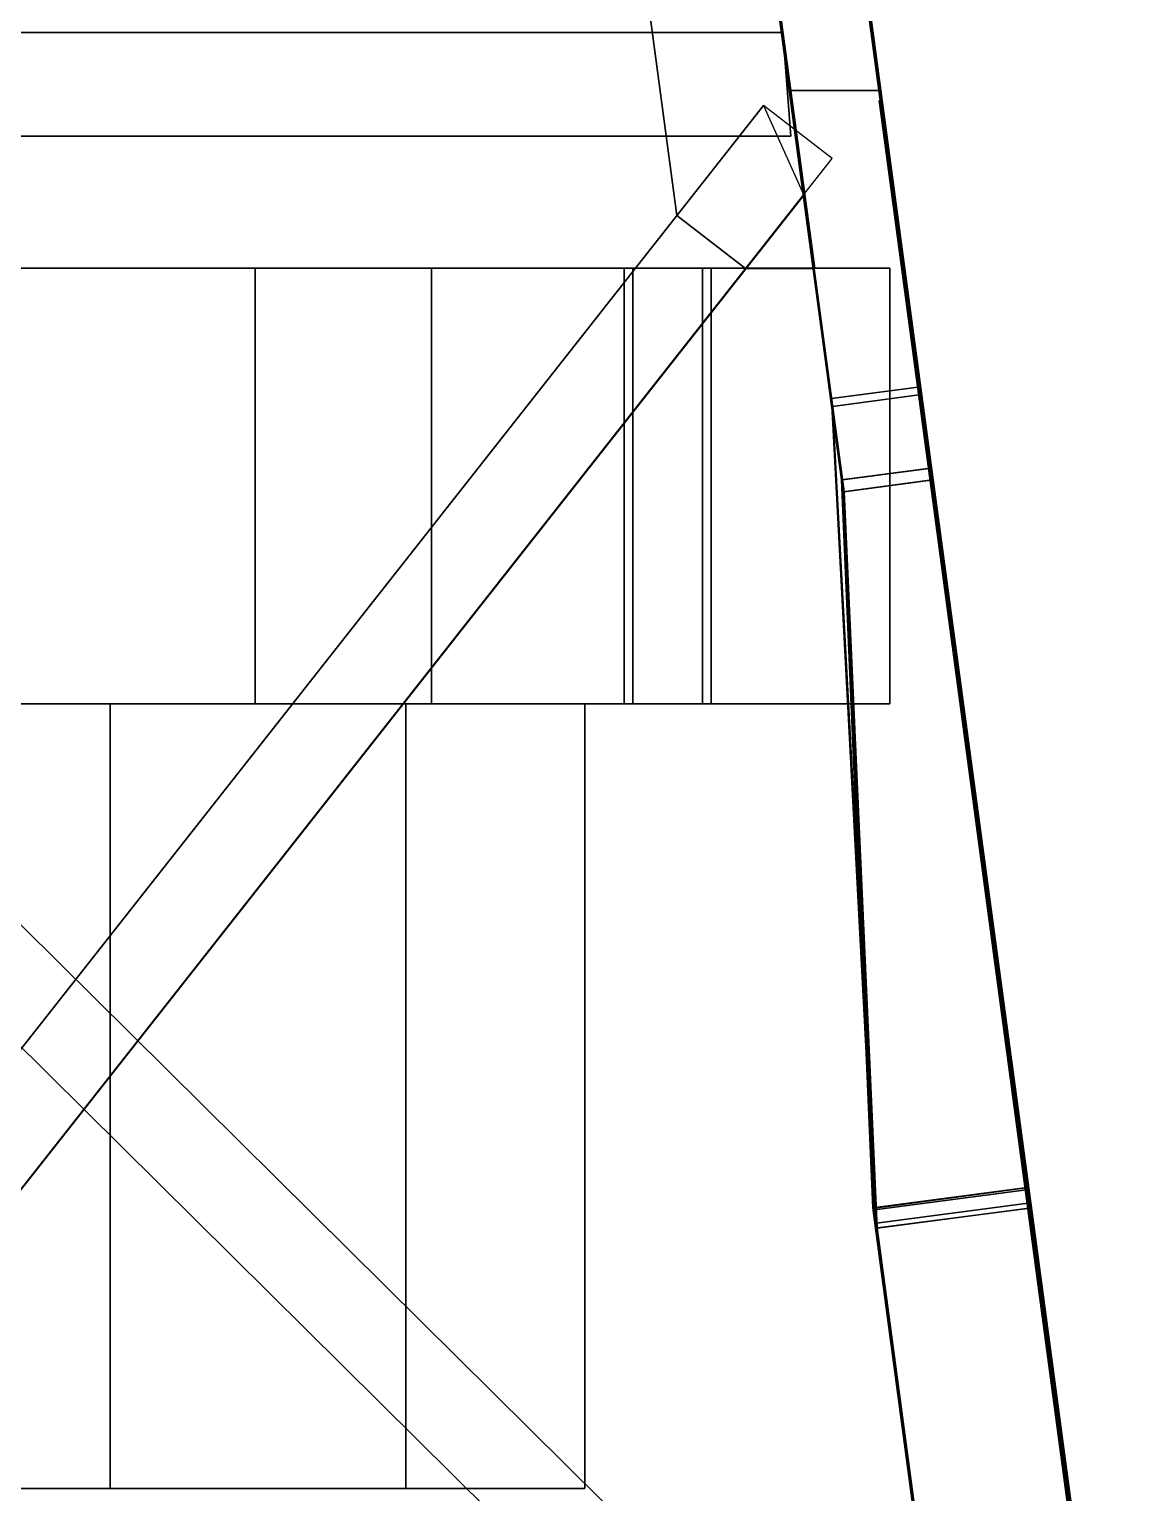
# Model space of a CAD drawing. Extents: x -24 to 24, y 14 to 139.
# Drawn here: x 3.824 to 6.346, y 59.943 to 63.248 of the extents above; entities that cross this region are included whole.
import ezdxf

# ---------------------------------------------------------------- set-up
doc = ezdxf.new("R2010")
doc.units = 0

msp = doc.modelspace()

# ---------------------------------------------------------------- linework, layer by layer
at = {"layer": 'sssss', "color": 253}
for points in [[(5.7939, 62.7333, -1.8832), (5.6708, 63.6503, -1.7997), (5.6708, 63.6503, -2.0399), (5.7038, 63.4047, -2.0961), (5.7753, 62.8713, -2.1432), (5.7939, 62.7333, -2.004)], [(5.7038, 63.4047, 2.0961), (5.6708, 63.6503, 2.0399), (5.6708, 63.6503, 1.7997), (5.7939, 62.7333, 1.8832), (5.7939, 62.7333, 2.004), (5.7753, 62.8713, 2.1432)], [(5.7935, 62.7332, 1.6847), (5.6725, 63.635, 1.6052), (5.6725, 63.635, 1.4918), (5.6901, 63.5037, 1.3461), (5.7753, 62.8691, 1.3978), (5.7935, 62.7332, 1.5397)], [(5.7753, 62.8691, -1.3966), (5.6901, 63.5037, -1.3448), (5.6725, 63.635, -1.4905), (5.6725, 63.635, -1.6055), (5.7935, 62.7332, -1.685), (5.7935, 62.7332, -1.5385)], [(5.5983, 62.7077, -5.7973), (5.4838, 63.5562, -5.6835), (5.3464, 63.5562, -5.6835), (5.2073, 63.4182, -5.702), (5.2865, 62.8278, -5.7812), (5.4417, 62.7077, -5.7973)], [(5.2865, 62.8278, 5.7812), (5.2073, 63.4183, 5.702), (5.3464, 63.5562, 5.6835), (5.4838, 63.5562, 5.6835), (5.5983, 62.7077, 5.7973), (5.4417, 62.7077, 5.7973)], [(5.7973, 62.7077, 5.5983), (5.6835, 63.5562, 5.4838), (5.6835, 63.5562, 5.3464), (5.702, 63.4182, 5.2073), (5.7812, 62.8278, 5.2865), (5.7973, 62.7077, 5.4417)], [(5.7812, 62.8278, -5.2865), (5.702, 63.4182, -5.2073), (5.6835, 63.5562, -5.3465), (5.6835, 63.5562, -5.4838), (5.7973, 62.7077, -5.5983), (5.7973, 62.7077, -5.4417)], [(2.988, 61.7243, 5.577), (1.8187, 61.7243, 4.4078), (1.8806, 61.7243, 4.346), (1.296, 61.7243, 3.7614), (3.5893, 61.7243, 1.4735), (5.0785, 61.7243, 2.9628), (5.0785, 61.7243, 3.2133), (4.6744, 61.7243, 3.6165), (4.0063, 61.7243, 2.9484), (2.9471, 61.7243, 4.005), (3.7545, 61.7243, 4.8123)], [(2.9471, 59.9527, 4.005), (4.0063, 59.9527, 2.9484), (4.6744, 59.9527, 3.6165), (5.0785, 59.9527, 3.2133), (5.0785, 59.9527, 2.9628), (3.5893, 59.9527, 1.4735), (1.296, 59.9527, 3.7614), (1.8806, 59.9527, 4.346), (1.8187, 59.9527, 4.4078), (2.988, 59.9527, 5.577), (3.7545, 59.9527, 4.8123)]]:
    msp.add_polyline3d(points, close=True, dxfattribs=at)
for points in [[(3.2571, 62.7087, -1.3641), (4.732, 62.7087, -2.8391), (5.3445, 62.7087, -2.2276), (5.3445, 62.7087, -0.4232), (5.7677, 62.7087, 0), (5.3445, 62.7087, 0.4232), (5.3445, 62.7087, 0.7637), (5.3642, 62.7087, 0.7637), (5.3642, 62.7087, 0.8009), (5.187, 62.7087, 0.8009), (5.187, 62.7087, 0.8576), (5.1673, 62.7087, 0.8576), (5.1673, 62.7087, 1.771), (5.187, 62.7087, 1.771), (5.187, 62.7087, 1.8081), (5.3642, 62.7087, 1.8081), (5.3642, 62.7087, 1.8453), (5.3445, 62.7087, 1.8453), (5.3445, 62.7087, 4.3337), (4.3337, 62.7087, 5.3445), (-2.2275, 62.7087, 5.3445)], [(-2.2275, 61.7244, 5.3445), (4.3337, 61.7244, 5.3445), (5.3445, 61.7244, 4.3337), (5.3445, 61.7244, 1.8453), (5.3642, 61.7244, 1.8453), (5.3642, 61.7244, 1.8081), (5.187, 61.7244, 1.8081), (5.187, 61.7244, 1.771), (5.1673, 61.7244, 1.771), (5.1673, 61.7244, 0.8576), (5.187, 61.7244, 0.8576), (5.187, 61.7244, 0.8009), (5.3642, 61.7244, 0.8009), (5.3642, 61.7244, 0.7637), (5.3445, 61.7244, 0.7637), (5.3445, 61.7244, 0.4232), (5.7677, 61.7244, 0), (5.3445, 61.7244, -0.4232), (5.3445, 61.7244, -2.2276), (4.732, 61.7244, -2.8391), (3.2571, 61.7244, -1.3641)]]:
    msp.add_polyline3d(points, dxfattribs=at)
for points in [[(5.5403, 63.1102, 5.7472), (5.5403, 63.1102, 5.5425), (4.975, 67.3228, 4.9773), (4.975, 67.3228, 5.182)], [(5.5403, 63.1102, 5.5425), (5.745, 63.1102, 5.5426), (5.1798, 67.3228, 4.9773), (4.975, 67.3228, 4.9773)], [(5.745, 63.1102, 5.7472), (5.5403, 63.1102, 5.7472), (4.975, 67.3228, 5.182), (5.1798, 67.3228, 5.182)], [(4.9769, 67.3228, 1.2743), (5.5422, 63.1102, 1.6457), (5.7469, 63.1102, 1.6457), (5.1816, 67.3228, 1.2743)], [(5.1817, 67.3228, 1.479), (5.7469, 63.1102, 1.8505), (5.5422, 63.1102, 1.8505), (4.9769, 67.3228, 1.479)], [(4.9769, 67.3228, 1.479), (5.5422, 63.1102, 1.8505), (5.5422, 63.1102, 1.6457), (4.9769, 67.3228, 1.2743)], [(5.7469, 63.1102, -1.6457), (5.5422, 63.1102, -1.6457), (4.9769, 67.3228, -1.2743), (5.1816, 67.3228, -1.2743)], [(5.5422, 63.1102, -1.8505), (5.7469, 63.1102, -1.8505), (5.1817, 67.3228, -1.479), (4.9769, 67.3228, -1.479)], [(5.5422, 63.1102, -1.6457), (5.5422, 63.1102, -1.8505), (4.9769, 67.3228, -1.479), (4.9769, 67.3228, -1.2743)], [(5.7472, 63.1102, -5.5403), (5.5425, 63.1102, -5.5403), (4.9773, 67.3228, -4.975), (5.182, 67.3228, -4.975)], [(5.5425, 63.1102, -5.5403), (5.5426, 63.1102, -5.745), (4.9773, 67.3228, -5.1798), (4.9773, 67.3228, -4.975)], [(5.5426, 63.1102, -5.745), (5.7472, 63.1102, -5.745), (5.182, 67.3228, -5.1798), (4.9773, 67.3228, -5.1798)], [(5.745, 63.1102, 5.5426), (5.745, 63.1102, 5.7472), (5.1798, 67.3228, 5.182), (5.1798, 67.3228, 4.9773)], [(5.1816, 67.3228, 1.2743), (5.7469, 63.1102, 1.6457), (5.7469, 63.1102, 1.8505), (5.1817, 67.3228, 1.479)], [(5.7469, 63.1102, -1.8505), (5.7469, 63.1102, -1.6457), (5.1816, 67.3228, -1.2743), (5.1817, 67.3228, -1.479)], [(5.7472, 63.1102, -5.745), (5.7472, 63.1102, -5.5403), (5.182, 67.3228, -4.975), (5.182, 67.3228, -5.1798)], [(1.8454, 63.0067, -5.7569), (5.5442, 63.0067, -5.7569), (5.5259, 63.2408, -5.7255), (1.8454, 63.2408, -5.7255)], [(5.5442, 63.0067, 5.7569), (1.8454, 63.0067, 5.7569), (1.8454, 63.2408, 5.7255), (5.5259, 63.2408, 5.7255)], [(5.7569, 63.0067, -5.5442), (5.7569, 63.0067, -1.8454), (5.7255, 63.2408, -1.8454), (5.7255, 63.2408, -5.5259)], [(5.7569, 63.0067, 1.8454), (5.7569, 63.0067, 5.5442), (5.7255, 63.2408, 5.5259), (5.7255, 63.2408, 1.8454)], [(5.7569, 63.0064, -1.6485), (5.7569, 63.0064, 1.6485), (5.7255, 63.2406, 1.6485), (5.7255, 63.2406, -1.6485)], [(5.6583, 62.2303, 5.8655), (5.6619, 62.2035, 5.6642), (5.5403, 63.1102, 5.5425), (5.5403, 63.1102, 5.7472)], [(5.6619, 62.2035, 5.6642), (5.8632, 62.2303, 5.6607), (5.745, 63.1102, 5.5426), (5.5403, 63.1102, 5.5425)], [(5.8596, 62.2567, 5.8619), (5.6583, 62.2303, 5.8655), (5.5403, 63.1102, 5.7472), (5.745, 63.1102, 5.7472)], [(5.5422, 63.1102, 1.6457), (5.6379, 62.3965, 1.7098), (5.8392, 62.4232, 1.7063), (5.7469, 63.1102, 1.6457)], [(5.5422, 63.1102, 1.8505), (5.6356, 62.4142, 1.9131), (5.6379, 62.3965, 1.7098), (5.5422, 63.1102, 1.6457)], [(5.7469, 63.1102, 1.8505), (5.8368, 62.4406, 1.9095), (5.6356, 62.4142, 1.9131), (5.5422, 63.1102, 1.8505)], [(5.8392, 62.4232, -1.7063), (5.6379, 62.3964, -1.7098), (5.5422, 63.1102, -1.6457), (5.7469, 63.1102, -1.6457)], [(5.6356, 62.4141, -1.9131), (5.8368, 62.4405, -1.9095), (5.7469, 63.1102, -1.8505), (5.5422, 63.1102, -1.8505)], [(5.6379, 62.3964, -1.7098), (5.6356, 62.4141, -1.9131), (5.5422, 63.1102, -1.8505), (5.5422, 63.1102, -1.6457)], [(5.8655, 62.2303, -5.6583), (5.6642, 62.2035, -5.6619), (5.5425, 63.1102, -5.5403), (5.7472, 63.1102, -5.5403)], [(5.6642, 62.2035, -5.6619), (5.6607, 62.2303, -5.8632), (5.5426, 63.1102, -5.745), (5.5425, 63.1102, -5.5403)], [(5.6607, 62.2303, -5.8632), (5.8619, 62.2567, -5.8596), (5.7472, 63.1102, -5.745), (5.5426, 63.1102, -5.745)], [(5.8632, 62.2303, 5.6607), (5.8596, 62.2567, 5.8619), (5.745, 63.1102, 5.7472), (5.745, 63.1102, 5.5426)], [(5.7469, 63.1102, 1.6457), (5.8392, 62.4232, 1.7063), (5.8368, 62.4406, 1.9095), (5.7469, 63.1102, 1.8505)], [(5.8368, 62.4405, -1.9095), (5.8392, 62.4232, -1.7063), (5.7469, 63.1102, -1.6457), (5.7469, 63.1102, -1.8505)], [(5.8619, 62.2567, -5.8596), (5.8655, 62.2303, -5.6583), (5.7472, 63.1102, -5.5403), (5.7472, 63.1102, -5.745)], [(1.9247, 63.0873, -5.7438), (1.8677, 62.8678, -5.7732), (5.9467, 58.8277, -6.3153), (5.9362, 59.114, -6.2769)], [(1.9247, 63.0873, 5.7438), (5.9362, 59.1141, 6.2769), (5.9467, 58.8278, 6.3153), (1.8677, 62.8679, 5.7732)], [(5.5732, 62.8737, 5.7724), (2.404, 58.8494, 6.3124), (2.3553, 59.1041, 6.2782), (5.4823, 63.0762, 5.7453)], [(5.4823, 63.0761, -5.7453), (2.3584, 59.1078, -6.2768), (2.4035, 58.8491, -6.3127), (5.6375, 62.9561, -5.7614)], [(5.7438, 63.0873, -1.9247), (6.2769, 59.1141, -5.9362), (6.3153, 58.8278, -5.9467), (5.7732, 62.8679, -1.8677)], [(5.7438, 63.0873, 1.9247), (5.7732, 62.8679, 1.8677), (6.3153, 58.8278, 5.9467), (6.2769, 59.1141, 5.9362)], [(5.7453, 63.0762, 5.4823), (6.2768, 59.1078, 2.3584), (6.3127, 58.8491, 2.4035), (5.7614, 62.9561, 5.6375)], [(5.7724, 62.8736, -5.5732), (6.3124, 58.8494, -2.404), (6.2782, 59.1041, -2.3553), (5.7453, 63.0762, -5.4823)], [(5.754, 63.0113, -1.5213), (5.7711, 62.8835, -1.67), (6.3124, 58.8495, 1.8584), (6.2952, 58.9773, 2.0071)], [(5.7561, 63.0115, 1.5214), (6.2987, 58.9679, -2.0153), (6.3158, 58.8401, -1.8666), (5.7732, 62.8837, 1.6701)], [(-2.2275, 62.7087, 5.3445), (4.3337, 62.7087, 5.3445), (4.3337, 61.7244, 5.3445), (-2.2275, 61.7244, 5.3445)], [(4.732, 62.7087, -2.8391), (3.2571, 62.7087, -1.3641), (3.2571, 61.7244, -1.3641), (4.732, 61.7244, -2.8391)], [(4.3337, 62.7087, 5.3445), (5.3445, 62.7087, 4.3337), (5.3445, 61.7244, 4.3337), (4.3337, 61.7244, 5.3445)], [(5.3445, 62.7087, -2.2276), (4.732, 62.7087, -2.8391), (4.732, 61.7244, -2.8391), (5.3445, 61.7244, -2.2276)], [(5.187, 62.7087, 1.771), (5.1673, 62.7087, 1.771), (5.1673, 61.7244, 1.771), (5.187, 61.7244, 1.771)], [(5.1673, 62.7087, 1.771), (5.1673, 62.7087, 0.8576), (5.1673, 61.7244, 0.8576), (5.1673, 61.7244, 1.771)], [(5.1673, 62.7087, 0.8576), (5.187, 62.7087, 0.8576), (5.187, 61.7244, 0.8576), (5.1673, 61.7244, 0.8576)], [(5.3642, 62.7087, 1.8081), (5.187, 62.7087, 1.8081), (5.187, 61.7244, 1.8081), (5.3642, 61.7244, 1.8081)], [(5.187, 62.7087, 0.8576), (5.187, 62.7087, 0.8009), (5.187, 61.7244, 0.8009), (5.187, 61.7244, 0.8576)], [(5.187, 62.7087, 1.8081), (5.187, 62.7087, 1.771), (5.187, 61.7244, 1.771), (5.187, 61.7244, 1.8081)], [(5.187, 62.7087, 0.8009), (5.3642, 62.7087, 0.8009), (5.3642, 61.7244, 0.8009), (5.187, 61.7244, 0.8009)], [(5.3445, 62.7087, 1.8453), (5.3642, 62.7087, 1.8453), (5.3642, 61.7244, 1.8453), (5.3445, 61.7244, 1.8453)], [(5.3642, 62.7087, 0.7637), (5.3445, 62.7087, 0.7637), (5.3445, 61.7244, 0.7637), (5.3642, 61.7244, 0.7637)], [(5.3445, 62.7087, 0.4232), (5.7677, 62.7087, 0), (5.7677, 61.7244, 0), (5.3445, 61.7244, 0.4232)], [(5.7677, 62.7087, 0), (5.3445, 62.7087, -0.4232), (5.3445, 61.7244, -0.4232), (5.7677, 61.7244, 0)], [(5.3445, 62.7087, -0.4232), (5.3445, 62.7087, -2.2276), (5.3445, 61.7244, -2.2276), (5.3445, 61.7244, -0.4232)], [(5.3445, 62.7087, 0.7637), (5.3445, 62.7087, 0.4232), (5.3445, 61.7244, 0.4232), (5.3445, 61.7244, 0.7637)], [(5.3445, 62.7087, 4.3337), (5.3445, 62.7087, 1.8453), (5.3445, 61.7244, 1.8453), (5.3445, 61.7244, 4.3337)], [(5.3642, 62.7087, 0.8009), (5.3642, 62.7087, 0.7637), (5.3642, 61.7244, 0.7637), (5.3642, 61.7244, 0.8009)], [(5.3642, 62.7087, 1.8453), (5.3642, 62.7087, 1.8081), (5.3642, 61.7244, 1.8081), (5.3642, 61.7244, 1.8453)], [(5.8368, 62.4406, 1.9095), (6.0813, 60.6276, 2.2169), (5.7332, 60.5815, 2.2231), (5.6356, 62.4142, 1.9131)], [(5.7332, 60.5815, -2.2231), (6.0813, 60.6275, -2.2169), (5.8368, 62.4405, -1.9095), (5.6356, 62.4141, -1.9131)], [(5.8392, 62.4232, 1.7063), (6.0853, 60.5976, 1.8673), (6.0813, 60.6276, 2.2169), (5.8368, 62.4406, 1.9095)], [(6.0813, 60.6275, -2.2169), (6.0853, 60.5976, -1.8673), (5.8392, 62.4232, -1.7063), (5.8368, 62.4405, -1.9095)], [(5.6356, 62.4142, 1.9131), (5.7332, 60.5815, 2.2231), (5.7372, 60.5516, 1.8735), (5.6379, 62.3965, 1.7098)], [(5.7372, 60.5516, -1.8735), (5.7332, 60.5815, -2.2231), (5.6356, 62.4141, -1.9131), (5.6379, 62.3964, -1.7098)], [(5.6379, 62.3965, 1.7098), (5.7372, 60.5516, 1.8735), (6.0853, 60.5976, 1.8673), (5.8392, 62.4232, 1.7063)], [(6.0853, 60.5976, -1.8673), (5.7372, 60.5516, -1.8735), (5.6379, 62.3964, -1.7098), (5.8392, 62.4232, -1.7063)], [(6.0776, 60.6319, 6.0811), (5.7294, 60.5862, 6.0873), (5.6583, 62.2303, 5.8655), (5.8596, 62.2567, 5.8619)], [(5.7329, 60.5858, -6.0838), (6.0811, 60.6319, -6.0776), (5.8619, 62.2567, -5.8596), (5.6607, 62.2303, -5.8632)], [(6.0838, 60.5858, 5.7329), (6.0776, 60.6319, 6.0811), (5.8596, 62.2567, 5.8619), (5.8632, 62.2303, 5.6607)], [(6.0811, 60.6319, -6.0776), (6.0873, 60.5862, -5.7294), (5.8655, 62.2303, -5.6583), (5.8619, 62.2567, -5.8596)], [(5.7294, 60.5862, 6.0873), (5.7355, 60.5402, 5.7391), (5.6619, 62.2035, 5.6642), (5.6583, 62.2303, 5.8655)], [(5.7391, 60.5401, -5.7355), (5.7329, 60.5858, -6.0838), (5.6607, 62.2303, -5.8632), (5.6642, 62.2035, -5.6619)], [(5.7355, 60.5402, 5.7391), (6.0838, 60.5858, 5.7329), (5.8632, 62.2303, 5.6607), (5.6619, 62.2035, 5.6642)], [(6.0873, 60.5862, -5.7294), (5.7391, 60.5401, -5.7355), (5.6642, 62.2035, -5.6619), (5.8655, 62.2303, -5.6583)], [(2.9471, 61.7243, 4.005), (4.0063, 61.7243, 2.9484), (4.0063, 59.9527, 2.9484), (2.9471, 59.9527, 4.005)], [(5.0785, 61.7243, 2.9628), (3.5893, 61.7243, 1.4735), (3.5893, 59.9527, 1.4735), (5.0785, 59.9527, 2.9628)], [(4.0063, 61.7243, 2.9484), (4.6744, 61.7243, 3.6165), (4.6744, 59.9527, 3.6165), (4.0063, 59.9527, 2.9484)], [(4.6744, 61.7243, 3.6165), (5.0785, 61.7243, 3.2133), (5.0785, 59.9527, 3.2133), (4.6744, 59.9527, 3.6165)], [(5.0785, 61.7243, 3.2133), (5.0785, 61.7243, 2.9628), (5.0785, 59.9527, 2.9628), (5.0785, 59.9527, 3.2133)], [(6.342, 58.6614, 6.3457), (5.9877, 58.6614, 6.3457), (5.7294, 60.5862, 6.0873), (6.0776, 60.6319, 6.0811)], [(5.9913, 58.6614, -6.342), (6.3457, 58.6614, -6.342), (6.0811, 60.6319, -6.0776), (5.7329, 60.5858, -6.0838)], [(6.0813, 60.6276, 2.2169), (6.3453, 58.6614, 2.3923), (5.991, 58.6614, 2.3923), (5.7332, 60.5815, 2.2231)], [(5.991, 58.6614, -2.3923), (6.3453, 58.6614, -2.3923), (6.0813, 60.6275, -2.2169), (5.7332, 60.5815, -2.2231)], [(6.342, 58.6614, 5.9913), (6.342, 58.6614, 6.3457), (6.0776, 60.6319, 6.0811), (6.0838, 60.5858, 5.7329)], [(6.3457, 58.6614, -6.342), (6.3457, 58.6614, -5.9877), (6.0873, 60.5862, -5.7294), (6.0811, 60.6319, -6.0776)], [(6.0853, 60.5976, 1.8673), (6.3453, 58.6614, 2.0379), (6.3453, 58.6614, 2.3923), (6.0813, 60.6276, 2.2169)], [(6.3453, 58.6614, -2.3923), (6.3453, 58.6614, -2.0379), (6.0853, 60.5976, -1.8673), (6.0813, 60.6275, -2.2169)], [(5.9877, 58.6614, 6.3457), (5.9877, 58.6614, 5.9913), (5.7355, 60.5402, 5.7391), (5.7294, 60.5862, 6.0873)], [(5.9913, 58.6614, -5.9877), (5.9913, 58.6614, -6.342), (5.7329, 60.5858, -6.0838), (5.7391, 60.5401, -5.7355)], [(5.9877, 58.6614, 5.9913), (6.342, 58.6614, 5.9913), (6.0838, 60.5858, 5.7329), (5.7355, 60.5402, 5.7391)], [(5.7372, 60.5516, 1.8735), (5.9909, 58.6614, 2.038), (6.3453, 58.6614, 2.0379), (6.0853, 60.5976, 1.8673)], [(6.3453, 58.6614, -2.0379), (5.9909, 58.6614, -2.038), (5.7372, 60.5516, -1.8735), (6.0853, 60.5976, -1.8673)], [(6.3457, 58.6614, -5.9877), (5.9913, 58.6614, -5.9877), (5.7391, 60.5401, -5.7355), (6.0873, 60.5862, -5.7294)], [(5.7332, 60.5815, 2.2231), (5.991, 58.6614, 2.3923), (5.9909, 58.6614, 2.038), (5.7372, 60.5516, 1.8735)], [(5.9909, 58.6614, -2.038), (5.991, 58.6614, -2.3923), (5.7332, 60.5815, -2.2231), (5.7372, 60.5516, -1.8735)]]:
    msp.add_3dface(points, dxfattribs=at)

doc.saveas('drawing.dxf')
